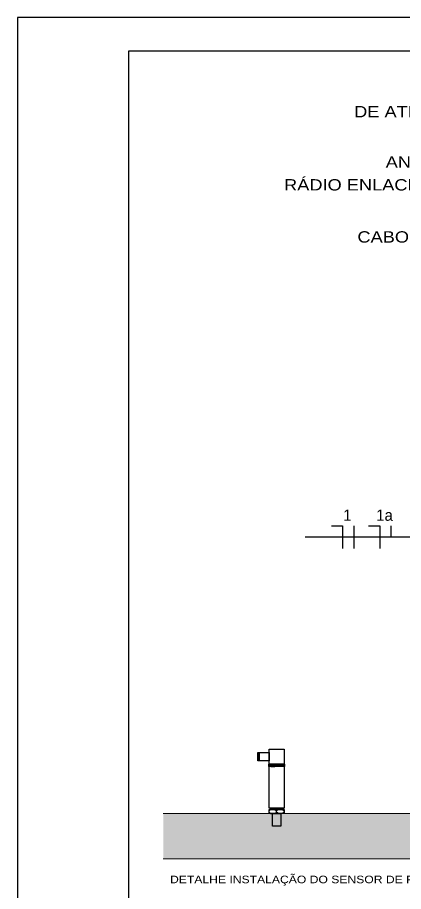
# Model space of a CAD drawing. Header units: millimetres. Extents: x 100 to 940, y 100 to 694.
# Drawn here: x 100 to 273.5, y 300.7 to 693.9 of the extents above; entities that cross this region are included whole.
import ezdxf
from ezdxf.enums import TextEntityAlignment as Align

# ---------------------------------------------------------------- set-up
doc = ezdxf.new("R2010")
doc.units = ezdxf.units.MM
doc.linetypes.add('DASHDOT', pattern=[25.4, 12.7, -6.35, 0, -6.35])
for name, color, linetype, lineweight in [('BAR-EIXOS', 8, 'DASHDOT', 13), ('LINVISTA', 2, 'Continuous', 13), ('REG120-160', 4, 'Continuous', 13)]:
    doc.layers.add(name, color=color, linetype=linetype, lineweight=lineweight)
doc.layers.add('ELE', color=7, linetype='Continuous')
doc.layers.add('TXT', color=2, linetype='Continuous')
doc.styles.add('ACAD', font='ACADFON1.SHX')
doc.styles.add('REGUA120', font='ROMNS850', dxfattribs={"width": 1.2})

msp = doc.modelspace()

# ---------------------------------------------------------------- hatches: boundary and pattern name
h = msp.add_hatch()
h.set_pattern_fill('ANSI31', color=2, scale=0.125, angle=180)
h.set_pattern_definition([(225, (416.3801734102058, 424.1581445639387), (0.2806330037834109, -0.2806330037834111), [])])
h.paths.add_polyline_path([(212.9322635494577, 357.8929592740151), (212.9322635494577, 356.9355463773055), (220.0572635494577, 356.9355463773055), (220.0572635494577, 357.8929592740151)])
at = {"layer": 'BAR-EIXOS'}
h = msp.add_hatch(color=0, dxfattribs=at)
h.set_gradient(color1=(0, 0, 15), rotation=90.00000000000003, one_color=1, tint=1, name='CYLINDER')
h.paths.add_polyline_path([(165.5199331232115, 315.3157052542053), (165.5199331232115, 335.7178104243325), (331.600202313403, 335.7178104243325), (331.6002023134624, 315.3157052542053)])
h.paths.add_polyline_path([(258.3774909275279, 318.4647488578431), (177.4977168602615, 318.4647488578431), (177.4977168602615, 333.7663277354434), (258.3774909275279, 333.7663277354434)], flags=24)

# ---------------------------------------------------------------- linework, layer by layer
msp.add_line((405.3591926614964, 460.0959903758692), (229.3098152856867, 460.0959903758692))
at = {"color": 2}
for p, q in [((208.6822635494577, 362.4554592740151), (208.0572635494577, 362.4554592740151)), ((208.6822635494577, 361.7054592740151), (208.0572635494577, 361.7054592740151)), ((208.6822635494577, 360.9554592740151), (208.0572635494577, 360.9554592740151)), ((208.6822635494577, 360.2054592740151), (208.0572635494577, 360.2054592740151)), ((213.9135135494577, 356.9355463773055), (215.6385135494577, 356.9355463773055)), ((213.9135135494577, 337.5928104243325), (213.0572635494577, 336.9678104243325)), ((213.0572635494577, 336.3428104243325), (213.9135135494577, 335.7178104243325)), ((213.9135135494577, 335.7178104243325), (215.6385135494577, 335.7178104243325)), ((215.6385135494577, 337.5928104243325), (216.4947635494577, 336.9678104243325)), ((215.6385135494577, 335.7178104243325), (216.4947635494577, 336.3428104243325)), ((217.3510135494577, 337.5928104243325), (216.4947635494577, 336.9678104243325)), ((216.4947635494577, 336.3428104243325), (216.4947635494577, 336.9678104243325)), ((217.3510135494577, 335.7178104243325), (216.4947635494577, 336.3428104243325)), ((219.9322635494577, 337.5928104243325), (219.0760135494577, 337.5928104243325)), ((219.0760135494577, 337.5928104243325), (219.9322635494577, 336.9678104243325)), ((219.9322635494577, 336.3428104243325), (219.0760135494577, 335.7178104243325))]:
    msp.add_line(p, q, dxfattribs=at)
for points in [[(100, 100), (940.0000000000001, 100), (940.0000000000001, 693.939393939394), (100, 693.939393939394)], [(150.0000000000001, 679), (925.0000000000001, 679), (925.0000000000001, 115), (150.0000000000001, 115)]]:
    msp.add_lwpolyline(points, close=True)
for points in [[(208.0572635494577, 359.4554592740151), (208.0572635494577, 363.2054592740151), (208.6822635494577, 363.2054592740151), (208.6822635494577, 359.4554592740151)], [(208.6822635494577, 359.4554592740151), (208.6822635494577, 363.2054592740151), (213.0572635494577, 363.2054592740151), (213.0572635494577, 359.4554592740151)], [(219.9322635494577, 357.8929592740151), (213.0572635494577, 357.8929592740151), (213.0572635494577, 364.7679592740151), (219.9322635494577, 364.7679592740151)], [(220.0572635494577, 357.8929592740151), (220.0572635494577, 356.9355463773055), (212.9322635494577, 356.9355463773055), (212.9322635494577, 357.8929592740151)], [(219.9322635494577, 337.5928104243325), (219.9322635494577, 335.7178104243325), (213.0572635494577, 335.7178104243325), (213.0572635494577, 337.5928104243325)], [(219.3697635494577, 338.1855474118876), (219.3697635494577, 337.5928104243325), (213.7447635494577, 337.5928104243325), (213.7447635494577, 338.1855474118876)], [(218.3697635494577, 335.7178104243325), (218.3697635494577, 330.0928104243325), (214.6197635494577, 330.0928104243325), (214.6197635494577, 335.7178104243325)]]:
    msp.add_lwpolyline(points, close=True, dxfattribs=at)
msp.add_lwpolyline([(219.9322635494577, 356.9355463773055), (219.9322635494577, 338.1855474118876), (213.0640186527374, 338.1855474118876), (213.0640186527374, 356.9355463773055)], dxfattribs=at)
at = {"layer": 'ELE', "color": 7}
for points in [[(241.0870114176727, 465.1455114055099), (246.1365324472515, 465.1455114055099), (246.1365324472515, 455.0464693462286)], [(251.1860534768303, 465.1455114055099), (251.1860534768303, 460.0959903758074)], [(257.783109688777, 465.1455114055099), (262.8326307183558, 465.1455114055099), (262.8326307183558, 455.0464693462286)], [(267.8821517479346, 465.1455114055099), (267.8821517479346, 460.0959903758074)], [(251.1860534768303, 460.0959903758074), (251.1860534768303, 455.0464693461049)]]:
    msp.add_lwpolyline(points, dxfattribs=at)
at = {"layer": 'LINVISTA', "color": 3}
for p, q in [((331.2876250850724, 335.7178104243325), (165.5199331232115, 335.7178104243325)), ((331.2876250850724, 315.3157052542053), (165.5199331232115, 315.3157052542053))]:
    msp.add_line(p, q, dxfattribs=at)

# ---------------------------------------------------------------- texts
at = {"layer": 'REG120-160', "color": 2, "style": 'REGUA120', "width": 1.2}
for s, p in [('DE ATERRAMENTO - PRANCHA 1', (251.3273577403733, 649.0109500457978)), ('ANTENA OMNIDIRECIONAL', (265.507721920469, 626.3298298578104)), ('RÁDIO ENLACE COM RESERVATÓRIO', (219.824942254225, 616.090557896957)), ('CABO COAXIAL RGC-59 40%%%', (252.8096991222095, 592.6479119562212))]:
    msp.add_text(s, height=5.100526292526838, dxfattribs=at).set_placement(p)
at = {"layer": 'REG120-160', "color": 5, "style": 'REGUA120', "width": 1.2}
msp.add_text('DETALHE INSTALAÇÃO DO SENSOR DE PRESSÃO', height=3.400350861684558, dxfattribs=at).set_placement((168.5717342174684, 304.3851238362272))
at = {"layer": 'TXT', "style": 'ACAD'}
for s, p in [('1', (248.2792411969578, 467.4777524414737)), ('1a', (264.9753394680622, 467.4777524414737))]:
    msp.add_text(s, height=5.049521029601569, dxfattribs=at).set_placement(p, align=Align.CENTER)

doc.saveas('drawing.dxf')
